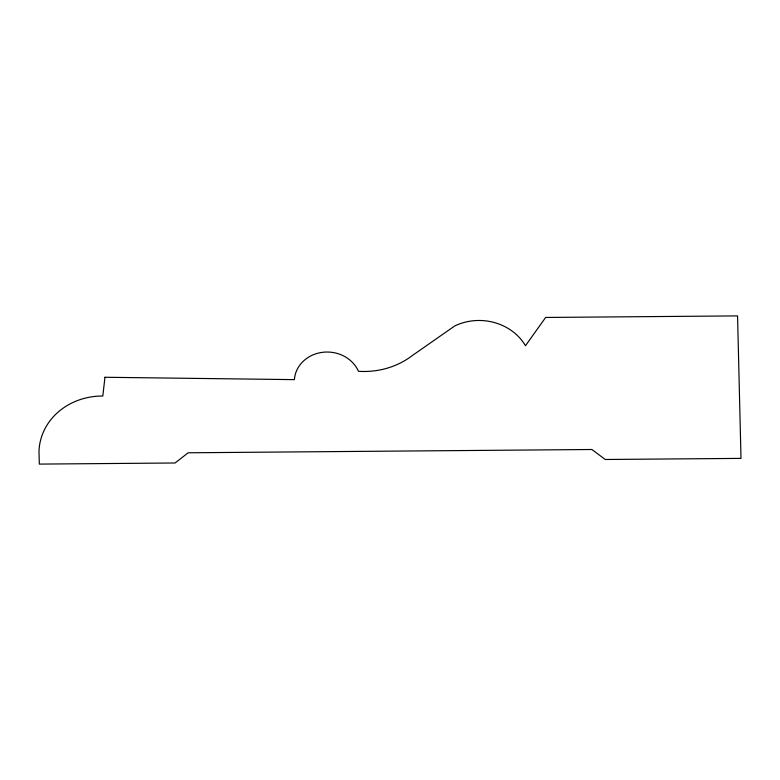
<?xml version="1.0" encoding="UTF-8"?>
<svg xmlns="http://www.w3.org/2000/svg" width="780" height="780" viewBox="0 0 780 780"><rect width="100%" height="100%" fill="white"/><g stroke="black" fill="none" stroke-linecap="round" stroke-linejoin="round"><path stroke-width="1.17" d="M104.968 377.267L102.814 396.026A64.213 57.71 3.4 0 0 39 451.21L39.312 464.1L175.061 462.988L188.155 452.79L591.893 449.504L605.251 459.488L741 458.386L737.558 315.9L545.639 317.46L525.476 345.735A51.841 46.595 3.4 0 0 454.642 326.011L412.132 355.69A75.27 67.655 3.4 0 1 358.449 371.299A33.238 29.874 3.4 0 0 322.384 352.336A33.238 29.874 3.4 0 0 294.382 379.636L104.968 377.267"/></g></svg>
